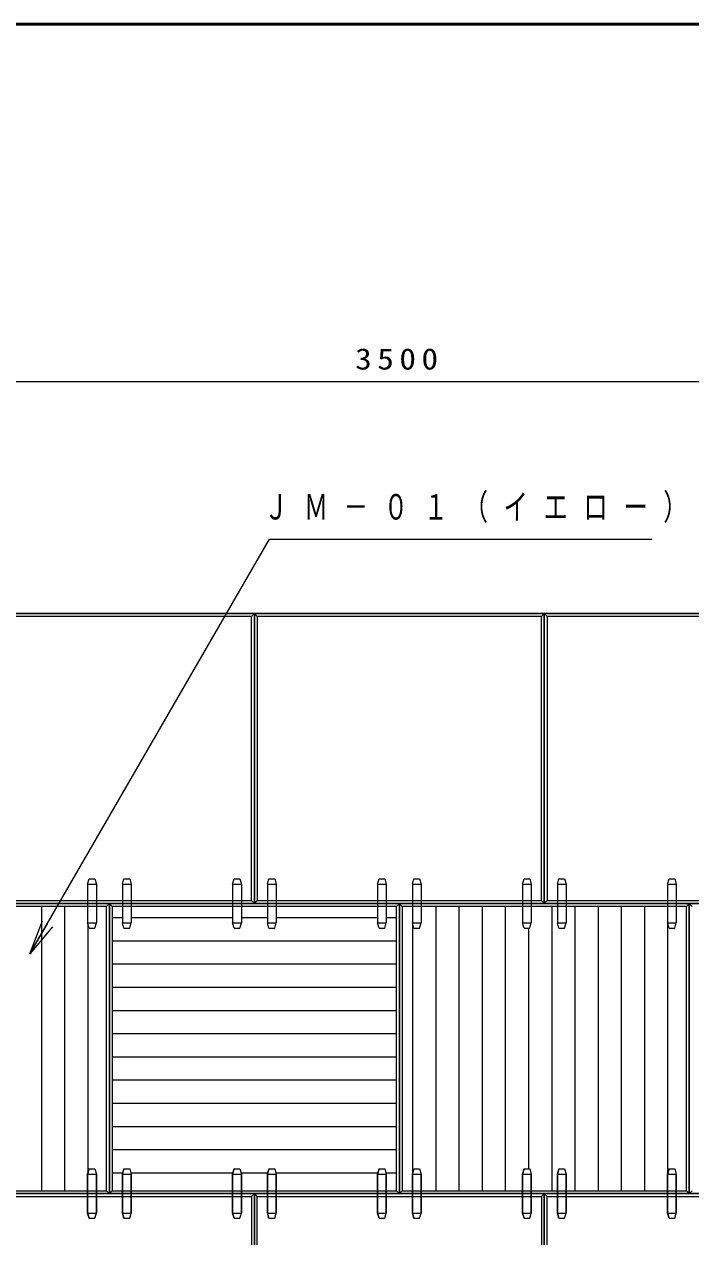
# Model space of a CAD drawing. Units: millimetres on the paper, with parts at other scales. Extents: x 55 to 420, y -12 to 257.
# Drawn here: x 140.5 to 198, y 152.5 to 257 of the extents above; entities that cross this region are included whole.
import ezdxf

# ---------------------------------------------------------------- set-up
doc = ezdxf.new("R2010")
doc.units = ezdxf.units.MM
doc.linetypes.add('USER1', pattern=[4.5, 2.5, -2])
doc.layers.add('LY_1', color=7, linetype='USER1', lineweight=13)
doc.layers.add('LY_4', color=7, linetype='Continuous', lineweight=13)
doc.styles.add('ＭＳ ゴシック', font='')
doc.styles.get('ＭＳ ゴシック').set_extended_font_data('MS Gothic')

msp = doc.modelspace()

# ---------------------------------------------------------------- linework, layer by layer
at = {"layer": 'LY_1', "linetype": 'Continuous'}
for p, q in [((85.338, 226.206), (260.338, 226.206)), ((160.088, 205.956), (135.588, 205.956)), ((160.088, 205.956), (160.338, 206.206)), ((160.088, 181.456), (160.088, 205.956)), ((160.588, 205.956), (160.338, 206.206)), ((160.588, 205.956), (160.588, 181.456)), ((185.088, 205.956), (160.588, 205.956)), ((185.088, 205.956), (185.338, 206.206)), ((185.088, 181.456), (185.088, 205.956)), ((185.588, 205.956), (185.338, 206.206)), ((185.588, 205.956), (185.588, 181.456)), ((210.088, 205.956), (185.588, 205.956)), ((147.588, 180.956), (123.088, 180.956)), ((135.588, 181.456), (160.088, 181.456)), ((142, 156.456), (142, 180.956)), ((144, 156.456), (144, 180.956)), ((147.588, 180.956), (147.838, 181.206)), ((147.588, 156.456), (147.588, 180.956)), ((148.088, 180.956), (147.838, 181.206)), ((148.088, 180.956), (148.088, 156.456)), ((172.588, 180.956), (148.088, 180.956)), ((160.088, 181.456), (160.338, 181.206)), ((160.338, 181.206), (160.588, 181.456)), ((160.588, 181.456), (185.088, 181.456)), ((172.588, 180.956), (172.838, 181.206)), ((172.588, 156.456), (172.588, 180.956)), ((173.088, 180.956), (172.838, 181.206)), ((173.088, 180.956), (173.088, 156.456)), ((197.588, 180.956), (173.088, 180.956)), ((176, 156.456), (176, 180.956)), ((178, 156.456), (178, 180.956)), ((180, 156.456), (180, 180.956)), ((182, 156.456), (182, 180.956)), ((185.088, 181.456), (185.338, 181.206)), ((185.338, 181.206), (185.588, 181.456)), ((185.588, 181.456), (210.088, 181.456)), ((186, 156.456), (186, 180.956)), ((188, 156.456), (188, 180.956)), ((190, 156.456), (190, 180.956)), ((192, 156.456), (192, 180.956)), ((194, 156.456), (194, 180.956)), ((197.588, 180.956), (197.838, 181.206)), ((197.588, 156.456), (197.588, 180.956)), ((198.088, 180.956), (197.838, 181.206)), ((148.088, 180), (148.963, 180)), ((149.713, 180), (158.463, 180)), ((159.213, 180), (161.463, 180)), ((162.213, 180), (170.963, 180)), ((171.713, 180), (172.588, 180)), ((140.99, 176.862), (142.057, 179.71)), ((140.99, 176.862), (142.49, 179.46)), ((142.923, 179.21), (140.99, 176.862)), ((146, 158.013), (146, 179.398)), ((174, 158.013), (174, 179.398)), ((184, 158.331), (184, 179.081)), ((196, 158.013), (196, 179.398)), ((148.088, 178), (172.588, 178)), ((148.088, 176), (172.588, 176)), ((148.088, 174), (172.588, 174)), ((148.088, 172), (172.588, 172)), ((148.088, 170), (172.588, 170)), ((148.088, 168), (172.588, 168)), ((148.088, 166), (172.588, 166)), ((148.088, 164), (172.588, 164)), ((148.088, 162), (172.588, 162)), ((148.088, 160), (172.588, 160)), ((148.088, 158), (148.996, 158)), ((149.68, 158), (158.496, 158)), ((159.18, 158), (161.496, 158)), ((162.18, 158), (170.996, 158)), ((171.68, 158), (172.588, 158)), ((123.088, 156.456), (147.588, 156.456)), ((135.588, 155.956), (160.088, 155.956)), ((147.588, 156.456), (147.838, 156.206)), ((147.838, 156.206), (148.088, 156.456)), ((148.088, 156.456), (172.588, 156.456)), ((160.088, 155.956), (160.338, 156.206)), ((160.088, 155.956), (160.088, 131.456)), ((160.338, 156.206), (160.588, 155.956)), ((160.588, 155.956), (185.088, 155.956)), ((160.588, 131.456), (160.588, 155.956)), ((172.588, 156.456), (172.838, 156.206)), ((172.838, 156.206), (173.088, 156.456)), ((173.088, 156.456), (197.588, 156.456)), ((185.088, 155.956), (185.338, 156.206)), ((185.088, 155.956), (185.088, 131.456)), ((185.338, 156.206), (185.588, 155.956)), ((185.588, 155.956), (210.088, 155.956)), ((185.588, 131.456), (185.588, 155.956)), ((197.588, 156.456), (197.838, 156.206)), ((197.838, 156.206), (198.088, 156.456))]:
    msp.add_line(p, q, dxfattribs=at)
at = {"layer": 'LY_1', "linetype": 'Continuous', "lineweight": 25}
for p, q in [((160.338, 206.206), (135.338, 206.206)), ((160.338, 181.206), (160.338, 206.206)), ((160.338, 206.206), (160.338, 181.206)), ((185.338, 206.206), (160.338, 206.206)), ((185.338, 181.206), (185.338, 206.206)), ((185.338, 206.206), (185.338, 181.206)), ((210.338, 206.206), (185.338, 206.206)), ((147.838, 181.206), (122.838, 181.206)), ((135.338, 181.206), (160.338, 181.206)), ((147.838, 156.206), (147.838, 181.206)), ((147.838, 181.206), (147.838, 156.206)), ((172.838, 181.206), (147.838, 181.206)), ((160.338, 181.206), (185.338, 181.206)), ((172.838, 156.206), (172.838, 181.206)), ((172.838, 181.206), (172.838, 156.206)), ((197.838, 181.206), (172.838, 181.206)), ((185.338, 181.206), (210.338, 181.206)), ((197.838, 156.206), (197.838, 181.206)), ((197.838, 181.206), (197.838, 156.206)), ((222.838, 181.206), (197.838, 181.206)), ((122.838, 156.206), (147.838, 156.206)), ((135.338, 156.206), (160.338, 156.206)), ((147.838, 156.206), (172.838, 156.206)), ((160.338, 156.206), (160.338, 131.206)), ((160.338, 131.206), (160.338, 156.206)), ((160.338, 156.206), (185.338, 156.206)), ((172.838, 156.206), (197.838, 156.206)), ((185.338, 156.206), (185.338, 131.206)), ((185.338, 131.206), (185.338, 156.206)), ((185.338, 156.206), (210.338, 156.206)), ((197.838, 156.206), (222.838, 156.206))]:
    msp.add_line(p, q, dxfattribs=at)
at = {"layer": 'LY_1'}
for p, q in [((145.963, 182.881), (146.088, 183.331)), ((146.088, 183.331), (146.588, 183.331)), ((146.588, 183.331), (146.713, 182.881)), ((148.963, 182.881), (149.088, 183.331)), ((149.088, 183.331), (149.588, 183.331)), ((149.588, 183.331), (149.713, 182.881)), ((158.463, 182.881), (158.588, 183.331)), ((158.588, 183.331), (159.088, 183.331)), ((159.088, 183.331), (159.213, 182.881)), ((161.463, 182.881), (161.588, 183.331)), ((161.588, 183.331), (162.088, 183.331)), ((162.088, 183.331), (162.213, 182.881)), ((170.963, 182.881), (171.088, 183.331)), ((171.088, 183.331), (171.588, 183.331)), ((171.588, 183.331), (171.713, 182.881)), ((173.963, 182.881), (174.088, 183.331)), ((174.088, 183.331), (174.588, 183.331)), ((174.588, 183.331), (174.713, 182.881)), ((183.463, 182.881), (183.588, 183.331)), ((183.588, 183.331), (184.088, 183.331)), ((184.088, 183.331), (184.213, 182.881)), ((186.463, 182.881), (186.588, 183.331)), ((186.588, 183.331), (187.088, 183.331)), ((187.088, 183.331), (187.213, 182.881)), ((195.963, 182.881), (196.088, 183.331)), ((196.088, 183.331), (196.588, 183.331)), ((196.588, 183.331), (196.713, 182.881)), ((145.963, 182.881), (145.963, 181.206)), ((145.963, 182.881), (146.713, 182.881)), ((146.713, 182.881), (146.713, 181.206)), ((148.963, 182.881), (148.963, 181.206)), ((148.963, 182.881), (149.713, 182.881)), ((149.713, 182.881), (149.713, 181.206)), ((158.463, 182.881), (158.463, 181.206)), ((158.463, 182.881), (159.213, 182.881)), ((159.213, 182.881), (159.213, 181.206)), ((161.463, 182.881), (161.463, 181.206)), ((161.463, 182.881), (162.213, 182.881)), ((162.213, 182.881), (162.213, 181.206)), ((170.963, 182.881), (170.963, 181.206)), ((170.963, 182.881), (171.713, 182.881)), ((171.713, 182.881), (171.713, 181.206)), ((173.963, 182.881), (173.963, 181.206)), ((173.963, 182.881), (174.713, 182.881)), ((174.713, 182.881), (174.713, 181.206)), ((183.463, 182.881), (183.463, 181.206)), ((183.463, 182.881), (184.213, 182.881)), ((184.213, 182.881), (184.213, 181.206)), ((186.463, 182.881), (186.463, 181.206)), ((186.463, 182.881), (187.213, 182.881)), ((187.213, 182.881), (187.213, 181.206)), ((195.963, 182.881), (195.963, 181.206)), ((195.963, 182.881), (196.713, 182.881)), ((196.713, 182.881), (196.713, 181.206)), ((145.963, 181.206), (145.963, 179.531)), ((146.713, 181.206), (146.713, 179.531)), ((148.963, 181.206), (148.963, 179.531)), ((149.713, 181.206), (149.713, 179.531)), ((158.463, 181.206), (158.463, 179.531)), ((159.213, 181.206), (159.213, 179.531)), ((161.463, 181.206), (161.463, 179.531)), ((162.213, 181.206), (162.213, 179.531)), ((170.963, 181.206), (170.963, 179.531)), ((171.713, 181.206), (171.713, 179.531)), ((173.963, 181.206), (173.963, 179.531)), ((174.713, 181.206), (174.713, 179.531)), ((183.463, 181.206), (183.463, 179.531)), ((184.213, 181.206), (184.213, 179.531)), ((186.463, 181.206), (186.463, 179.531)), ((187.213, 181.206), (187.213, 179.531)), ((195.963, 181.206), (195.963, 179.531)), ((196.713, 181.206), (196.713, 179.531)), ((145.963, 179.531), (146.713, 179.531)), ((146.088, 179.081), (145.963, 179.531)), ((146.088, 179.081), (146.588, 179.081)), ((146.588, 179.081), (146.713, 179.531)), ((148.963, 179.531), (149.713, 179.531)), ((149.088, 179.081), (148.963, 179.531)), ((149.088, 179.081), (149.588, 179.081)), ((149.588, 179.081), (149.713, 179.531)), ((158.463, 179.531), (159.213, 179.531)), ((158.588, 179.081), (158.463, 179.531)), ((158.588, 179.081), (159.088, 179.081)), ((159.088, 179.081), (159.213, 179.531)), ((161.463, 179.531), (162.213, 179.531)), ((161.588, 179.081), (161.463, 179.531)), ((161.588, 179.081), (162.088, 179.081)), ((162.088, 179.081), (162.213, 179.531)), ((170.963, 179.531), (171.713, 179.531)), ((171.088, 179.081), (170.963, 179.531)), ((171.088, 179.081), (171.588, 179.081)), ((171.588, 179.081), (171.713, 179.531)), ((173.963, 179.531), (174.713, 179.531)), ((174.088, 179.081), (173.963, 179.531)), ((174.088, 179.081), (174.588, 179.081)), ((174.588, 179.081), (174.713, 179.531)), ((183.463, 179.531), (184.213, 179.531)), ((183.588, 179.081), (183.463, 179.531)), ((183.588, 179.081), (184.088, 179.081)), ((184.088, 179.081), (184.213, 179.531)), ((186.463, 179.531), (187.213, 179.531)), ((186.588, 179.081), (186.463, 179.531)), ((186.588, 179.081), (187.088, 179.081)), ((187.088, 179.081), (187.213, 179.531)), ((195.963, 179.531), (196.713, 179.531)), ((196.088, 179.081), (195.963, 179.531)), ((196.088, 179.081), (196.588, 179.081)), ((196.588, 179.081), (196.713, 179.531)), ((145.963, 157.881), (146.088, 158.331)), ((146.088, 158.331), (145.963, 157.881)), ((145.963, 157.881), (145.963, 156.206)), ((145.963, 157.881), (146.713, 157.881)), ((145.963, 157.881), (146.713, 157.881)), ((145.963, 156.206), (145.963, 157.881)), ((146.088, 158.331), (146.588, 158.331)), ((146.088, 158.331), (146.588, 158.331)), ((146.588, 158.331), (146.713, 157.881)), ((146.588, 158.331), (146.713, 157.881)), ((146.713, 157.881), (146.713, 156.206)), ((146.713, 156.206), (146.713, 157.881)), ((148.963, 157.881), (149.088, 158.331)), ((149.088, 158.331), (148.963, 157.881)), ((148.963, 157.881), (148.963, 156.206)), ((148.963, 157.881), (149.713, 157.881)), ((148.963, 157.881), (149.713, 157.881)), ((148.963, 156.206), (148.963, 157.881)), ((149.088, 158.331), (149.588, 158.331)), ((149.088, 158.331), (149.588, 158.331)), ((149.588, 158.331), (149.713, 157.881)), ((149.588, 158.331), (149.713, 157.881)), ((149.713, 157.881), (149.713, 156.206)), ((149.713, 156.206), (149.713, 157.881)), ((158.463, 157.881), (158.588, 158.331)), ((158.588, 158.331), (158.463, 157.881)), ((158.463, 157.881), (158.463, 156.206)), ((158.463, 157.881), (159.213, 157.881)), ((158.463, 157.881), (159.213, 157.881)), ((158.463, 156.206), (158.463, 157.881)), ((158.588, 158.331), (159.088, 158.331)), ((158.588, 158.331), (159.088, 158.331)), ((159.088, 158.331), (159.213, 157.881)), ((159.088, 158.331), (159.213, 157.881)), ((159.213, 157.881), (159.213, 156.206)), ((159.213, 156.206), (159.213, 157.881)), ((161.463, 157.881), (161.588, 158.331)), ((161.588, 158.331), (161.463, 157.881)), ((161.463, 157.881), (161.463, 156.206)), ((161.463, 157.881), (162.213, 157.881)), ((161.463, 157.881), (162.213, 157.881)), ((161.463, 156.206), (161.463, 157.881)), ((161.588, 158.331), (162.088, 158.331)), ((161.588, 158.331), (162.088, 158.331)), ((162.088, 158.331), (162.213, 157.881)), ((162.088, 158.331), (162.213, 157.881)), ((162.213, 157.881), (162.213, 156.206)), ((162.213, 156.206), (162.213, 157.881)), ((170.963, 157.881), (171.088, 158.331)), ((171.088, 158.331), (170.963, 157.881)), ((170.963, 157.881), (170.963, 156.206)), ((170.963, 157.881), (171.713, 157.881)), ((170.963, 157.881), (171.713, 157.881)), ((170.963, 156.206), (170.963, 157.881)), ((171.088, 158.331), (171.588, 158.331)), ((171.088, 158.331), (171.588, 158.331)), ((171.588, 158.331), (171.713, 157.881)), ((171.588, 158.331), (171.713, 157.881)), ((171.713, 157.881), (171.713, 156.206)), ((171.713, 156.206), (171.713, 157.881)), ((173.963, 157.881), (174.088, 158.331)), ((174.088, 158.331), (173.963, 157.881)), ((173.963, 157.881), (173.963, 156.206)), ((173.963, 157.881), (174.713, 157.881)), ((173.963, 157.881), (174.713, 157.881)), ((173.963, 156.206), (173.963, 157.881)), ((174.088, 158.331), (174.588, 158.331)), ((174.088, 158.331), (174.588, 158.331)), ((174.588, 158.331), (174.713, 157.881)), ((174.588, 158.331), (174.713, 157.881)), ((174.713, 157.881), (174.713, 156.206)), ((174.713, 156.206), (174.713, 157.881)), ((183.463, 157.881), (183.588, 158.331)), ((183.588, 158.331), (183.463, 157.881)), ((183.463, 157.881), (183.463, 156.206)), ((183.463, 157.881), (184.213, 157.881)), ((183.463, 157.881), (184.213, 157.881)), ((183.463, 156.206), (183.463, 157.881)), ((183.588, 158.331), (184.088, 158.331)), ((183.588, 158.331), (184.088, 158.331)), ((184.088, 158.331), (184.213, 157.881)), ((184.088, 158.331), (184.213, 157.881)), ((184.213, 157.881), (184.213, 156.206)), ((184.213, 156.206), (184.213, 157.881)), ((186.463, 157.881), (186.588, 158.331)), ((186.588, 158.331), (186.463, 157.881)), ((186.463, 157.881), (186.463, 156.206)), ((186.463, 157.881), (187.213, 157.881)), ((186.463, 157.881), (187.213, 157.881)), ((186.463, 156.206), (186.463, 157.881)), ((186.588, 158.331), (187.088, 158.331)), ((186.588, 158.331), (187.088, 158.331)), ((187.088, 158.331), (187.213, 157.881)), ((187.088, 158.331), (187.213, 157.881)), ((187.213, 157.881), (187.213, 156.206)), ((187.213, 156.206), (187.213, 157.881)), ((195.963, 157.881), (196.088, 158.331)), ((196.088, 158.331), (195.963, 157.881)), ((195.963, 157.881), (195.963, 156.206)), ((195.963, 157.881), (196.713, 157.881)), ((195.963, 157.881), (196.713, 157.881)), ((195.963, 156.206), (195.963, 157.881)), ((196.088, 158.331), (196.588, 158.331)), ((196.088, 158.331), (196.588, 158.331)), ((196.588, 158.331), (196.713, 157.881)), ((196.588, 158.331), (196.713, 157.881)), ((196.713, 157.881), (196.713, 156.206)), ((196.713, 156.206), (196.713, 157.881)), ((145.963, 156.206), (145.963, 154.531)), ((145.963, 154.531), (145.963, 156.206)), ((146.713, 156.206), (146.713, 154.531)), ((146.713, 154.531), (146.713, 156.206)), ((148.963, 156.206), (148.963, 154.531)), ((148.963, 154.531), (148.963, 156.206)), ((149.713, 156.206), (149.713, 154.531)), ((149.713, 154.531), (149.713, 156.206)), ((158.463, 156.206), (158.463, 154.531)), ((158.463, 154.531), (158.463, 156.206)), ((159.213, 156.206), (159.213, 154.531)), ((159.213, 154.531), (159.213, 156.206)), ((161.463, 156.206), (161.463, 154.531)), ((161.463, 154.531), (161.463, 156.206)), ((162.213, 156.206), (162.213, 154.531)), ((162.213, 154.531), (162.213, 156.206)), ((170.963, 156.206), (170.963, 154.531)), ((170.963, 154.531), (170.963, 156.206)), ((171.713, 156.206), (171.713, 154.531)), ((171.713, 154.531), (171.713, 156.206)), ((173.963, 156.206), (173.963, 154.531)), ((173.963, 154.531), (173.963, 156.206)), ((174.713, 156.206), (174.713, 154.531)), ((174.713, 154.531), (174.713, 156.206)), ((183.463, 156.206), (183.463, 154.531)), ((183.463, 154.531), (183.463, 156.206)), ((184.213, 156.206), (184.213, 154.531)), ((184.213, 154.531), (184.213, 156.206)), ((186.463, 156.206), (186.463, 154.531)), ((186.463, 154.531), (186.463, 156.206)), ((187.213, 156.206), (187.213, 154.531)), ((187.213, 154.531), (187.213, 156.206)), ((195.963, 156.206), (195.963, 154.531)), ((195.963, 154.531), (195.963, 156.206)), ((196.713, 156.206), (196.713, 154.531)), ((196.713, 154.531), (196.713, 156.206)), ((145.963, 154.531), (146.713, 154.531)), ((146.088, 154.081), (145.963, 154.531)), ((145.963, 154.531), (146.713, 154.531)), ((145.963, 154.531), (146.088, 154.081)), ((146.088, 154.081), (146.588, 154.081)), ((146.088, 154.081), (146.588, 154.081)), ((146.588, 154.081), (146.713, 154.531)), ((146.588, 154.081), (146.713, 154.531)), ((148.963, 154.531), (149.713, 154.531)), ((149.088, 154.081), (148.963, 154.531)), ((148.963, 154.531), (149.713, 154.531)), ((148.963, 154.531), (149.088, 154.081)), ((149.088, 154.081), (149.588, 154.081)), ((149.088, 154.081), (149.588, 154.081)), ((149.588, 154.081), (149.713, 154.531)), ((149.588, 154.081), (149.713, 154.531)), ((158.463, 154.531), (159.213, 154.531)), ((158.588, 154.081), (158.463, 154.531)), ((158.463, 154.531), (159.213, 154.531)), ((158.463, 154.531), (158.588, 154.081)), ((158.588, 154.081), (159.088, 154.081)), ((158.588, 154.081), (159.088, 154.081)), ((159.088, 154.081), (159.213, 154.531)), ((159.088, 154.081), (159.213, 154.531)), ((161.463, 154.531), (162.213, 154.531)), ((161.588, 154.081), (161.463, 154.531)), ((161.463, 154.531), (162.213, 154.531)), ((161.463, 154.531), (161.588, 154.081)), ((161.588, 154.081), (162.088, 154.081)), ((161.588, 154.081), (162.088, 154.081)), ((162.088, 154.081), (162.213, 154.531)), ((162.088, 154.081), (162.213, 154.531)), ((170.963, 154.531), (171.713, 154.531)), ((171.088, 154.081), (170.963, 154.531)), ((170.963, 154.531), (171.713, 154.531)), ((170.963, 154.531), (171.088, 154.081)), ((171.088, 154.081), (171.588, 154.081)), ((171.088, 154.081), (171.588, 154.081)), ((171.588, 154.081), (171.713, 154.531)), ((171.588, 154.081), (171.713, 154.531)), ((173.963, 154.531), (174.713, 154.531)), ((174.088, 154.081), (173.963, 154.531)), ((173.963, 154.531), (174.713, 154.531)), ((173.963, 154.531), (174.088, 154.081)), ((174.088, 154.081), (174.588, 154.081)), ((174.088, 154.081), (174.588, 154.081)), ((174.588, 154.081), (174.713, 154.531)), ((174.588, 154.081), (174.713, 154.531)), ((183.463, 154.531), (184.213, 154.531)), ((183.588, 154.081), (183.463, 154.531)), ((183.463, 154.531), (184.213, 154.531)), ((183.463, 154.531), (183.588, 154.081)), ((183.588, 154.081), (184.088, 154.081)), ((183.588, 154.081), (184.088, 154.081)), ((184.088, 154.081), (184.213, 154.531)), ((184.088, 154.081), (184.213, 154.531)), ((186.463, 154.531), (187.213, 154.531)), ((186.588, 154.081), (186.463, 154.531)), ((186.463, 154.531), (187.213, 154.531)), ((186.463, 154.531), (186.588, 154.081)), ((186.588, 154.081), (187.088, 154.081)), ((186.588, 154.081), (187.088, 154.081)), ((187.088, 154.081), (187.213, 154.531)), ((187.088, 154.081), (187.213, 154.531)), ((195.963, 154.531), (196.713, 154.531)), ((196.088, 154.081), (195.963, 154.531)), ((195.963, 154.531), (196.713, 154.531)), ((195.963, 154.531), (196.088, 154.081)), ((196.088, 154.081), (196.588, 154.081)), ((196.088, 154.081), (196.588, 154.081)), ((196.588, 154.081), (196.713, 154.531)), ((196.588, 154.081), (196.713, 154.531))]:
    msp.add_line(p, q, dxfattribs=at)
at = {"layer": 'LY_1', "linetype": 'Continuous'}
msp.add_lwpolyline([(140.99, 176.862), (161.631, 212.613), (194.631, 212.613)], dxfattribs=at)
at = {"layer": 'LY_4', "lineweight": 50}
msp.add_line((420, 257), (55, 257), dxfattribs=at)

# ---------------------------------------------------------------- texts
at = {"layer": 'LY_1', "style": 'ＭＳ ゴシック'}
for s, insert, char_height, attachment_point in [('\\T1.33;\\W1.15;3500', (172.838, 227.206), 1.833, 8), ('\\T1.64;\\W0.7;ＪＭ－０１（イエロー）', (161.161, 215.263), 2.199, 4)]:
    msp.add_mtext(s, dxfattribs=dict(at, insert=insert, char_height=char_height, attachment_point=attachment_point))

doc.saveas('drawing.dxf')
